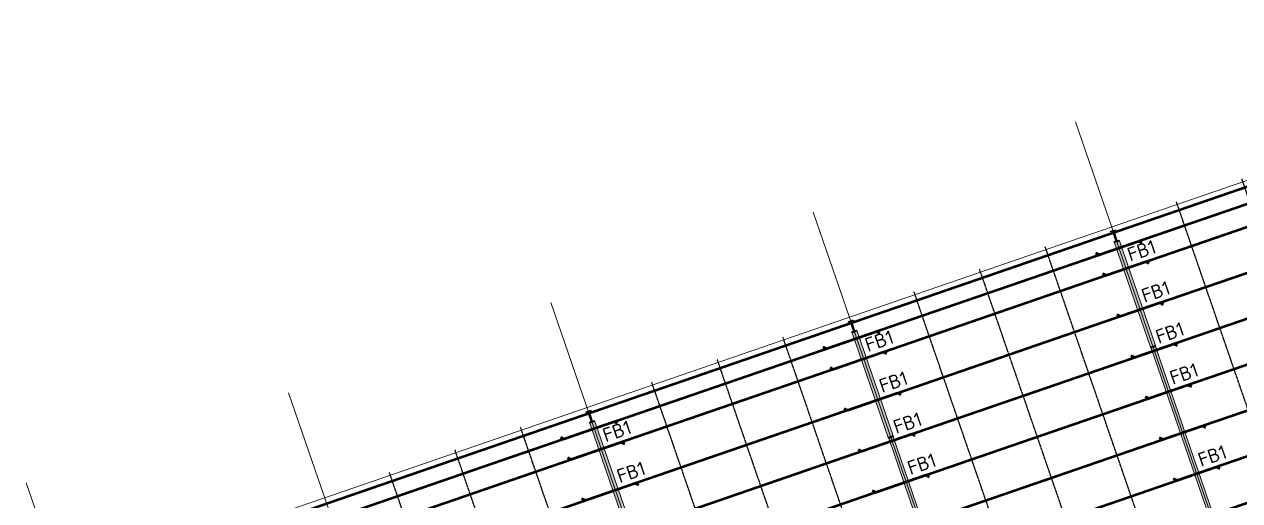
# Model space of a CAD drawing. Header units: millimetres. Extents: x 632 to 155077, y -2790 to 4035359.
# Drawn here: x 75624 to 119430, y 4015141 to 4032329 of the extents above; entities that cross this region are included whole.
import ezdxf

# ---------------------------------------------------------------- set-up
doc = ezdxf.new("R2010")
doc.units = ezdxf.units.MM
doc.linetypes.add('Dash', pattern=[7, 5, -2])
doc.linetypes.add('Hidden', pattern=[4, 3, -1])
for name, color, linetype, lineweight in [('S-280-M_COLUMN', 52, 'Continuous', 13), ('S-280-M_STRUCT_FRAME', 12, 'Continuous', 13), ('Z-000-T_TEXT', 131, 'Continuous', 25), ('Z-030-M_GRID', 191, 'Continuous', 13), ('Z-060-M_DETAIL', 92, 'Continuous', 25)]:
    doc.layers.add(name, color=color, linetype=linetype, lineweight=lineweight)
doc.styles.add('ISOCPEUR_3', font='isocpeur.ttf', dxfattribs={"height": 2.5})

# ---------------------------------------------------------------- blocks, each defined once
blk = doc.blocks.new('NRP_Framing-Steel-Purlin Z - P915 - EZ250-19-4038663-S6_011 - UPPER PURLIN PLAN - PART 1')
at = {"layer": 'S-280-M_STRUCT_FRAME', "color": 3, "lineweight": 50}
for p, q in [((-2359001, 4018192), (-2370111, 4014367)), ((-2358874, 4018131), (-2359001, 4018192)), ((-2370111, 4014367), (-2370238, 4014429))]:
    blk.add_line(p, q, dxfattribs=at)
blk = doc.blocks.new('NRP_Framing-Steel-Purlin Z - P915 - EZ250-19-4036161-S6_011 - UPPER PURLIN PLAN - PART 1')
at = {"layer": 'S-280-M_STRUCT_FRAME', "color": 3, "lineweight": 50}
for p, q in [((-2397058, 4005088), (-2408309, 4001214)), ((-2396931, 4005026), (-2397058, 4005088)), ((-2408309, 4001214), (-2408436, 4001275))]:
    blk.add_line(p, q, dxfattribs=at)
blk = doc.blocks.new('NRP_Framing-Steel-Purlin Z - P915 - EZ250-19-4037259-S6_011 - UPPER PURLIN PLAN - PART 1')
at = {"layer": 'S-280-M_STRUCT_FRAME', "color": 3, "lineweight": 50}
for p, q in [((-2390922, 4017984), (-2402259, 4014079)), ((-2390795, 4017922), (-2390922, 4017984)), ((-2402259, 4014079), (-2402386, 4014141))]:
    blk.add_line(p, q, dxfattribs=at)
blk = doc.blocks.new('NRP_Framing-Steel-Purlin Z - P914 - EZ250-15-4038694-S6_011 - UPPER PURLIN PLAN - PART 1')
at = {"layer": 'S-280-M_STRUCT_FRAME', "color": 150, "lineweight": 50}
for p, q in [((-2356142, 4009890), (-2367488, 4005983)), ((-2356015, 4009829), (-2356142, 4009890)), ((-2367488, 4005983), (-2367615, 4006045))]:
    blk.add_line(p, q, dxfattribs=at)
blk = doc.blocks.new('NRP_Framing-Steel-Purlin C - P946 - EC250-24-4032700-S6_011 - UPPER PURLIN PLAN - PART 1')
at = {"layer": 'S-280-M_STRUCT_FRAME', "color": 1, "lineweight": 50}
blk.add_line((-2353780, 4031393), (-2459224, 3995085), dxfattribs=at)
blk.add_line((-2353780, 4031393), (-2459224, 3995085), dxfattribs=at)
blk = doc.blocks.new('NRP_Bridging Plan _v2_ - 3 Rows-4053495-S6_011 - UPPER PURLIN PLAN - PART 1')
at = {"layer": 'Z-060-M_DETAIL', "linetype": 'Hidden'}
for p, q in [((2170, -9702), (2170, 10177)), ((4670, -9702), (4670, 10177)), ((7170, -9702), (7170, 10177))]:
    blk.add_line(p, q, dxfattribs=at)
blk = doc.blocks.new('NRP_Fly Brace BN - FB1-4028766-S6_011 - UPPER PURLIN PLAN - PART 1')
at = {"layer": 'Z-000-T_TEXT'}
blk.add_line((0, 0), (5, 0), dxfattribs=at)
at = {"layer": 'Z-000-T_TEXT', "lineweight": 13, "insert": (1.11, 3.49), "char_height": 2.5, "width": 6.0928, "attachment_point": 1, "style": 'ISOCPEUR_3'}
blk.add_mtext('FB1', dxfattribs=at)

msp = doc.modelspace()

# ---------------------------------------------------------------- hatches: boundary and pattern name
at = {"layer": 'S-280-M_COLUMN'}
for points in [[(114915, 4024463.3), (115083.3, 4024521.3), (115079.1, 4024533.4), (115003.6, 4024509), (114997.9, 4024512.1), (114994.9, 4024516.4), (114878, 4024860.8), (114880.6, 4024866.1), (114885.5, 4024869.4), (114955.1, 4024893.4), (114951, 4024905.5), (114782.7, 4024847.6), (114786.8, 4024835.5), (114862.4, 4024859.9), (114867.7, 4024857.3), (114871, 4024852.4), (114988, 4024508), (114985.4, 4024502.7), (114980.5, 4024499.4), (114910.8, 4024475.4), (114913.2, 4024468.6)], [(105459.8, 4021207.6), (105628.1, 4021265.5), (105624, 4021277.6), (105548.4, 4021253.2), (105542.7, 4021256.3), (105539.8, 4021260.7), (105422.8, 4021605.1), (105425.4, 4021610.4), (105430.3, 4021613.7), (105500, 4021637.7), (105495.8, 4021649.8), (105327.5, 4021591.8), (105331.7, 4021579.7), (105407.3, 4021604.1), (105412.6, 4021601.5), (105415.9, 4021596.6), (105532.8, 4021252.3), (105530.2, 4021247), (105525.3, 4021243.7), (105455.7, 4021219.7), (105458, 4021212.9)], [(96004.7, 4017951.8), (96173, 4018009.8), (96168.8, 4018021.9), (96093.2, 4017997.5), (96087.6, 4018000.6), (96084.6, 4018004.9), (95967.7, 4018349.3), (95970.2, 4018354.6), (95975.1, 4018357.9), (96044.8, 4018381.9), (96040.7, 4018394), (95872.3, 4018336.1), (95876.5, 4018324), (95952.1, 4018348.4), (95957.4, 4018345.8), (95960.7, 4018340.9), (96077.7, 4017996.5), (96075.1, 4017991.2), (96070.2, 4017987.9), (96000.5, 4017963.9), (96002.8, 4017957.1)]]:
    msp.add_hatch(color=256, dxfattribs=at).paths.add_polyline_path(points)
at = {"layer": 'S-280-M_STRUCT_FRAME'}
for points in [[(114913.2, 4024450.2), (116210.8, 4020681.6), (116390.5, 4020743.5), (115092.8, 4024512.1)], [(105458, 4021194.5), (106755.7, 4017425.8), (106935.3, 4017487.7), (105637.6, 4021256.3)], [(116223.3, 4020645.2), (116235.2, 4020649.3), (116222.7, 4020684.5), (116211.2, 4020680.6), (116222.7, 4020647.2)], [(119954.2, 4009848.8), (120110.2, 4009902.5), (116378.7, 4020739.3), (116222.7, 4020685.6), (118898.1, 4012915.8)], [(116391.2, 4020703), (116403, 4020707.1), (116390.5, 4020742.3), (116379.4, 4020737.3), (116390.8, 4020704)], [(116403.3, 4020706.1), (116403, 4020707.1), (116391.5, 4020702.1)], [(97300.5, 4014170.1), (97480.1, 4014232), (96182.5, 4018000.6), (96002.8, 4017938.7), (96776.9, 4015690.6)], [(106768.2, 4017389.5), (106780, 4017393.6), (106767.5, 4017428.8), (106756, 4017424.8), (106767.5, 4017391.4)], [(110499, 4006593.1), (110655, 4006646.8), (106923.5, 4017483.6), (106767.5, 4017429.8), (107366.4, 4015690.6)], [(106936, 4017447.3), (106947.8, 4017451.4), (106935.3, 4017486.5), (106924.2, 4017481.6), (106935.7, 4017448.3)], [(106948.2, 4017450.3), (106947.8, 4017451.4), (106936.3, 4017446.4)]]:
    msp.add_hatch(color=9, dxfattribs=at).paths.add_polyline_path(points)

# ---------------------------------------------------------------- linework, layer by layer
at = {"layer": 'S-280-M_COLUMN', "lineweight": 35}
for p, q in [((114782.7, 4024847.6), (114951, 4024905.5)), ((114786.8, 4024835.5), (114782.7, 4024847.6)), ((114856.5, 4024859.5), (114786.8, 4024835.5)), ((114987.6, 4024513.9), (114871, 4024852.4)), ((114878.4, 4024854.9), (114994.9, 4024516.4)), ((114955.1, 4024893.4), (114885.5, 4024869.4)), ((115083.3, 4024521.3), (114915, 4024463.3)), ((114951, 4024905.5), (114955.1, 4024893.4)), ((115009.4, 4024509.4), (115079.1, 4024533.4)), ((115079.1, 4024533.4), (115083.3, 4024521.3)), ((114910.8, 4024475.4), (114980.5, 4024499.4)), ((114915, 4024463.3), (114910.8, 4024475.4)), ((105327.5, 4021591.8), (105495.8, 4021649.8)), ((105331.7, 4021579.7), (105327.5, 4021591.8)), ((105401.4, 4021603.7), (105331.7, 4021579.7)), ((105532.4, 4021258.1), (105415.9, 4021596.6)), ((105423.2, 4021599.2), (105539.8, 4021260.7)), ((105500, 4021637.7), (105430.3, 4021613.7)), ((105495.8, 4021649.8), (105500, 4021637.7)), ((105455.7, 4021219.7), (105525.3, 4021243.7)), ((105459.8, 4021207.6), (105455.7, 4021219.7)), ((105628.1, 4021265.5), (105459.8, 4021207.6)), ((105554.3, 4021253.6), (105624, 4021277.6)), ((105624, 4021277.6), (105628.1, 4021265.5)), ((95872.3, 4018336.1), (96040.7, 4018394)), ((96044.8, 4018381.9), (95975.1, 4018357.9)), ((96040.7, 4018394), (96044.8, 4018381.9)), ((95876.5, 4018324), (95872.3, 4018336.1)), ((95946.2, 4018348), (95876.5, 4018324)), ((96077.2, 4018002.4), (95960.7, 4018340.9)), ((95968.1, 4018343.4), (96084.6, 4018004.9)), ((96000.5, 4017963.9), (96070.2, 4017987.9)), ((96004.7, 4017951.8), (96000.5, 4017963.9)), ((96173, 4018009.8), (96004.7, 4017951.8)), ((96099.1, 4017997.9), (96168.8, 4018021.9)), ((96168.8, 4018021.9), (96173, 4018009.8))]:
    msp.add_line(p, q, dxfattribs=at)
for centre, start, end in [((114860.2, 4024848.7), 19.00041, 109.00041), ((114889.2, 4024858.6), 109.00041, 199.00041), ((114976.8, 4024510.2), 289.00041, 19.00041), ((115005.7, 4024520.1), 199.00041, 289.00041), ((105405.1, 4021592.9), 19.00041, 109.00041), ((105434, 4021602.9), 109.00041, 199.00041), ((105521.6, 4021254.4), 289.00041, 19.00041), ((105550.6, 4021264.4), 199.00041, 289.00041), ((95949.9, 4018337.2), 19.00041, 109.00041), ((95978.8, 4018347.1), 109.00041, 199.00041), ((96066.5, 4017998.7), 289.00041, 19.00041), ((96095.4, 4018008.7), 199.00041, 289.00041)]:
    msp.add_arc(centre, 11.4, start, end, dxfattribs=at)
at = {"layer": 'S-280-M_STRUCT_FRAME', "color": 55}
for p, q in [((114913.2, 4024450.2), (115092.8, 4024512.1)), ((116390.5, 4020743.5), (115092.8, 4024512.1)), ((116210.8, 4020681.6), (114913.2, 4024450.2)), ((105458, 4021194.5), (105637.6, 4021256.3)), ((106755.7, 4017425.8), (105458, 4021194.5)), ((106935.3, 4017487.7), (105637.6, 4021256.3)), ((116390.5, 4020743.5), (116210.8, 4020681.6)), ((116210.8, 4020681.6), (116211.2, 4020680.6)), ((116211.2, 4020680.6), (116223, 4020684.6)), ((116211.2, 4020680.6), (116223.3, 4020645.2)), ((116222.7, 4020685.6), (116378.7, 4020739.3)), ((119954.2, 4009848.8), (116222.7, 4020685.6)), ((116235.2, 4020649.3), (116223.3, 4020645.2)), ((116223.3, 4020645.2), (116223.7, 4020644.2)), ((116223.7, 4020644.2), (116235.5, 4020648.3)), ((120110.2, 4009902.5), (116378.7, 4020739.3)), ((116379, 4020738.3), (116390.8, 4020742.4)), ((116390.8, 4020742.4), (116390.5, 4020743.5)), ((116403, 4020707.1), (116390.8, 4020742.4)), ((116403, 4020707.1), (116391.2, 4020703)), ((116391.5, 4020702), (116403.3, 4020706.1)), ((116403.3, 4020706.1), (116403, 4020707.1)), ((96002.8, 4017938.7), (96182.5, 4018000.6)), ((97300.5, 4014170.1), (96002.8, 4017938.7)), ((97480.1, 4014232), (96182.5, 4018000.6)), ((106935.3, 4017487.7), (106755.7, 4017425.8)), ((106755.7, 4017425.8), (106756, 4017424.8)), ((106756, 4017424.8), (106767.8, 4017428.9)), ((106756, 4017424.8), (106768.2, 4017389.5)), ((106767.5, 4017429.8), (106923.5, 4017483.6)), ((110499, 4006593.1), (106767.5, 4017429.8)), ((106780, 4017393.6), (106768.2, 4017389.5)), ((106768.2, 4017389.5), (106768.5, 4017388.5)), ((106768.5, 4017388.5), (106780.4, 4017392.5)), ((110655, 4006646.8), (106923.5, 4017483.6)), ((106923.8, 4017482.6), (106935.7, 4017486.7)), ((106935.7, 4017486.7), (106935.3, 4017487.7)), ((106947.8, 4017451.4), (106935.7, 4017486.7)), ((106947.8, 4017451.4), (106936, 4017447.3)), ((106936.4, 4017446.2), (106948.2, 4017450.3)), ((106948.2, 4017450.3), (106947.8, 4017451.4))]:
    msp.add_line(p, q, dxfattribs=at)
at = {"layer": 'S-280-M_STRUCT_FRAME', "color": 55, "linetype": 'Dash'}
for p, q in [((116223, 4020684.6), (116297, 4020710.1)), ((116309.1, 4020674.8), (116235.2, 4020649.3)), ((116235.6, 4020648.3), (116391.5, 4020702)), ((116297, 4020710.1), (116309.1, 4020674.8)), ((116305, 4020712.9), (116379, 4020738.3)), ((116305, 4020712.9), (116305, 4020713)), ((116317.2, 4020677.6), (116305, 4020712.9)), ((116391.1, 4020703), (116317.2, 4020677.6)), ((106767.9, 4017428.9), (106841.8, 4017454.3)), ((106854, 4017419), (106780, 4017393.6)), ((106780.4, 4017392.5), (106936.3, 4017446.2)), ((106841.8, 4017454.3), (106854, 4017419)), ((106849.9, 4017457.1), (106849.8, 4017457.2)), ((106849.9, 4017457.1), (106923.8, 4017482.6)), ((106862, 4017421.8), (106849.9, 4017457.1)), ((106936, 4017447.3), (106862, 4017421.8))]:
    msp.add_line(p, q, dxfattribs=at)
at = {"layer": 'Z-030-M_GRID'}
for p, q in [((136047.7, 4032328.5), (25070.6, 3994115.2)), ((129566.8, 3982185.8), (113514.1, 4028805.1)), ((120111.6, 3978930), (104058.9, 4025549.3)), ((110656.4, 3975674.3), (94603.8, 4022293.6)), ((101264, 3972236.3), (85148.6, 4019037.8)), ((91808.9, 3968980.5), (75693.4, 4015782.1))]:
    msp.add_line(p, q, dxfattribs=at)

# ---------------------------------------------------------------- block references
at = {"layer": 'S-280-M_STRUCT_FRAME', "color": 1, "lineweight": 50}
msp.add_blockref('NRP_Framing-Steel-Purlin C - P946 - EC250-24-4032700-S6_011 - UPPER PURLIN PLAN - PART 1', (2487803, 0), dxfattribs=at)
at = {"layer": 'S-280-M_STRUCT_FRAME', "color": 3, "lineweight": 50}
for name, p in [('NRP_Framing-Steel-Purlin Z - P915 - EZ250-19-4038663-S6_011 - UPPER PURLIN PLAN - PART 1', (2484483.7, 9639.7)), ('NRP_Framing-Steel-Purlin Z - P915 - EZ250-19-4038663-S6_011 - UPPER PURLIN PLAN - PART 1', (2484738.5, 8899.6)), ('NRP_Framing-Steel-Purlin Z - P915 - EZ250-19-4038663-S6_011 - UPPER PURLIN PLAN - PART 1', (2485248.2, 7419.5)), ('NRP_Framing-Steel-Purlin Z - P915 - EZ250-19-4036161-S6_011 - UPPER PURLIN PLAN - PART 1', (2512849.2, 19406.9)), ('NRP_Framing-Steel-Purlin Z - P915 - EZ250-19-4038663-S6_011 - UPPER PURLIN PLAN - PART 1', (2485757.9, 5939.4)), ('NRP_Framing-Steel-Purlin Z - P915 - EZ250-19-4036161-S6_011 - UPPER PURLIN PLAN - PART 1', (2513104, 18666.9)), ('NRP_Framing-Steel-Purlin Z - P915 - EZ250-19-4038663-S6_011 - UPPER PURLIN PLAN - PART 1', (2486267.5, 4459.2)), ('NRP_Framing-Steel-Purlin Z - P915 - EZ250-19-4036161-S6_011 - UPPER PURLIN PLAN - PART 1', (2513613.7, 17186.7)), ('NRP_Framing-Steel-Purlin Z - P915 - EZ250-19-4036161-S6_011 - UPPER PURLIN PLAN - PART 1', (2503394, 16151.2)), ('NRP_Framing-Steel-Purlin Z - P915 - EZ250-19-4038663-S6_011 - UPPER PURLIN PLAN - PART 1', (2486777.2, 2979.1)), ('NRP_Framing-Steel-Purlin Z - P915 - EZ250-19-4036161-S6_011 - UPPER PURLIN PLAN - PART 1', (2514123.3, 15706.6)), ('NRP_Framing-Steel-Purlin Z - P915 - EZ250-19-4036161-S6_011 - UPPER PURLIN PLAN - PART 1', (2503648.9, 15411.1)), ('NRP_Framing-Steel-Purlin Z - P915 - EZ250-19-4038663-S6_011 - UPPER PURLIN PLAN - PART 1', (2487286.8, 1499)), ('NRP_Framing-Steel-Purlin Z - P915 - EZ250-19-4036161-S6_011 - UPPER PURLIN PLAN - PART 1', (2514633, 14226.5)), ('NRP_Framing-Steel-Purlin Z - P915 - EZ250-19-4036161-S6_011 - UPPER PURLIN PLAN - PART 1', (2504158.5, 13931)), ('NRP_Framing-Steel-Purlin Z - P915 - EZ250-19-4037259-S6_011 - UPPER PURLIN PLAN - PART 1', (2487803, 0)), ('NRP_Framing-Steel-Purlin Z - P915 - EZ250-19-4038663-S6_011 - UPPER PURLIN PLAN - PART 1', (2487803, 0)), ('NRP_Framing-Steel-Purlin Z - P915 - EZ250-19-4036161-S6_011 - UPPER PURLIN PLAN - PART 1', (2504668.2, 12450.9)), ('NRP_Framing-Steel-Purlin Z - P915 - EZ250-19-4036161-S6_011 - UPPER PURLIN PLAN - PART 1', (2515142.7, 12746.3)), ('NRP_Framing-Steel-Purlin Z - P915 - EZ250-19-4036161-S6_011 - UPPER PURLIN PLAN - PART 1', (2494193.7, 12155.4)), ('NRP_Framing-Steel-Purlin Z - P915 - EZ250-19-4036161-S6_011 - UPPER PURLIN PLAN - PART 1', (2515652.3, 11266.2)), ('NRP_Framing-Steel-Purlin Z - P915 - EZ250-19-4036161-S6_011 - UPPER PURLIN PLAN - PART 1', (2494703.4, 10675.2)), ('NRP_Framing-Steel-Purlin Z - P915 - EZ250-19-4036161-S6_011 - UPPER PURLIN PLAN - PART 1', (2505177.8, 10970.7))]:
    msp.add_blockref(name, p, dxfattribs=at)
at = {"layer": 'S-280-M_STRUCT_FRAME', "color": 150, "lineweight": 50}
msp.add_blockref('NRP_Framing-Steel-Purlin Z - P914 - EZ250-15-4038694-S6_011 - UPPER PURLIN PLAN - PART 1', (2485542.5, 6564.8), dxfattribs=at)
at = {"layer": 'Z-000-T_TEXT', "lineweight": 13, "xscale": 200, "yscale": 200, "zscale": 200, "rotation": 19.00040712023206}
for p in [(115341.4, 4023498.3), (115851.1, 4022018.2), (116361.1, 4020537), (105886.2, 4020242.5), (106395.9, 4018762.4), (116870.4, 4019057.9), (96431.1, 4016986.8), (106905.9, 4017281.2), (117889.7, 4016097.6), (107415.2, 4015802.2), (96940.7, 4015506.7)]:
    msp.add_blockref('NRP_Fly Brace BN - FB1-4028766-S6_011 - UPPER PURLIN PLAN - PART 1', p, dxfattribs=at)
at = {"layer": 'Z-060-M_DETAIL', "linetype": 'Hidden', "rotation": 19.00040712023215}
for p in [(118410.4, 4015597.9), (108955.2, 4012342.2), (99500.1, 4009086.4), (90044.9, 4005830.7)]:
    msp.add_blockref('NRP_Bridging Plan _v2_ - 3 Rows-4053495-S6_011 - UPPER PURLIN PLAN - PART 1', p, dxfattribs=at)

doc.saveas('drawing.dxf')
